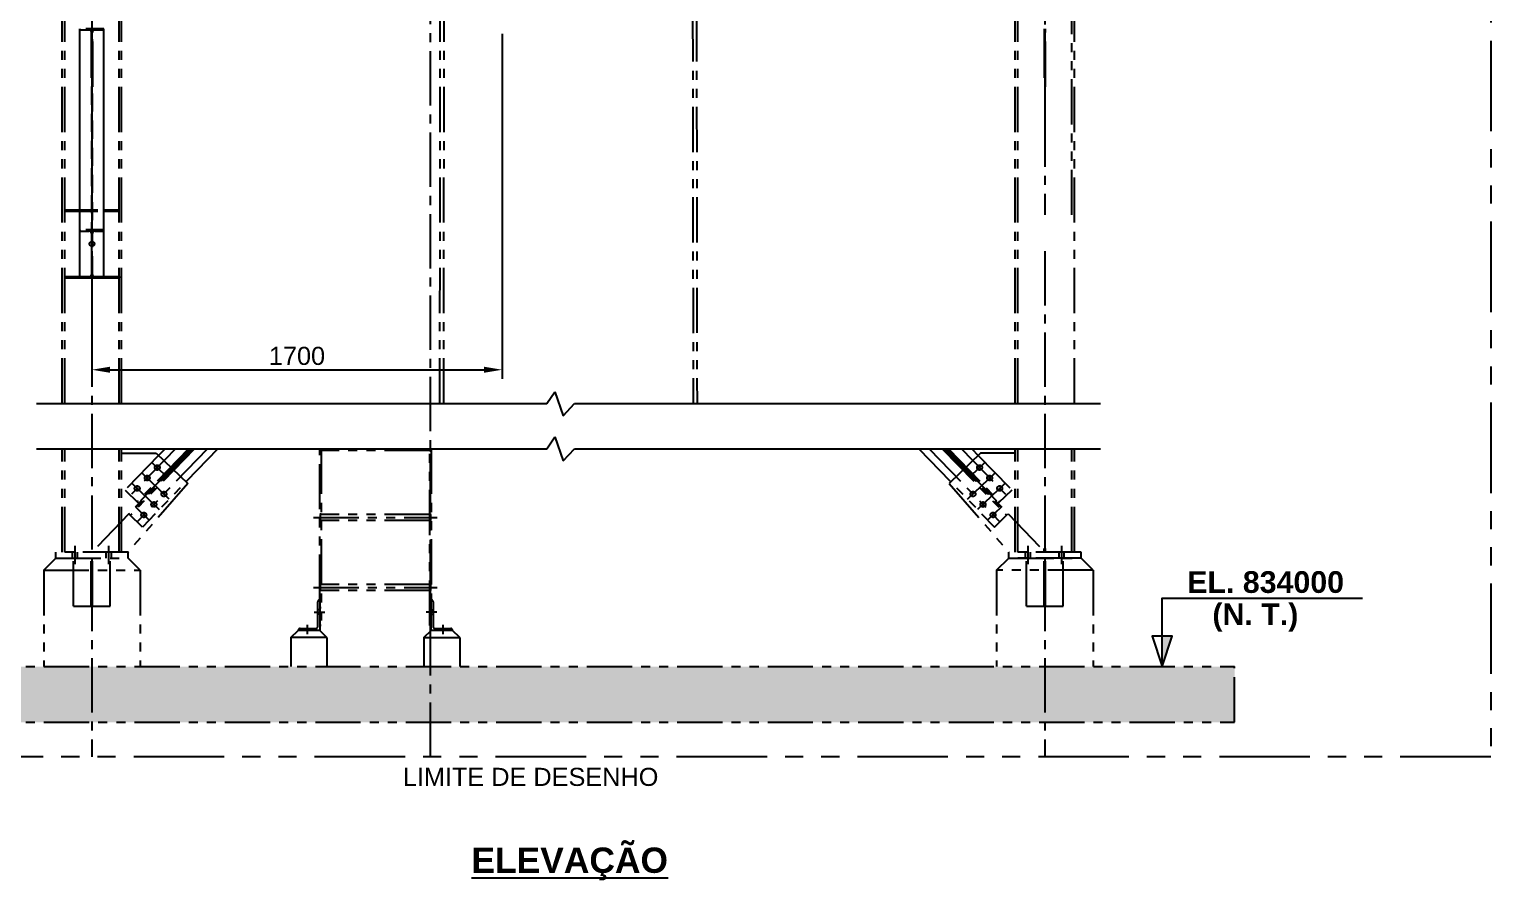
# Model space of a CAD drawing. Header units: millimetres. Extents: x -16232 to 52632, y -3739 to 20678.
# Drawn here: x 3586 to 9644, y 7622 to 11169 of the extents above; entities that cross this region are included whole.
import ezdxf
from ezdxf.enums import TextEntityAlignment as Align

# ---------------------------------------------------------------- set-up
doc = ezdxf.new("R2010")
doc.units = ezdxf.units.MM
doc.header["$LTSCALE"] = 300
doc.header["$MEASUREMENT"] = 0
for name, pattern in [('CENTER', [2, 1.25, -0.25, 0.25, -0.25]), ('CENTER2', [1.125, 0.75, -0.125, 0.125, -0.125]), ('HIDDEN', [0.375, 0.25, -0.125]), ('PHANTOM2', [1.25, 0.625, -0.125, 0.125, -0.125, 0.125, -0.125])]:
    doc.linetypes.add(name, pattern=pattern)
for name, color, linetype in [('EM-PJ-CENTRO', 10, 'CENTER2'), ('EM-PJ-CONTORNO', 3, 'Continuous'), ('EM-PJ-COTA', 7, 'Continuous'), ('EM-PJ-FANTASMA', 8, 'PHANTOM2'), ('EM-PJ-FINA', 1, 'Continuous'), ('EM-PJ-TEXTO', 7, 'Continuous'), ('EM-PJ-TRACEJADA', 1, 'HIDDEN'), ('MARCAS REVISÃO', 6, 'CENTER')]:
    doc.layers.add(name, color=color, linetype=linetype)
doc.styles.add('PADRAO ANGLO', font='arial.ttf')
doc.styles.add('PADRAO ANGLO NEG', font='arialbd.ttf')
doc.dimstyles.new('COTAS-ANGLO-PADRÃO', dxfattribs={"dimscale": 30, "dimtxt": 2.5, "dimasz": 2.5, "dimexe": 1.25, "dimexo": 0.625, "dimtad": 1, "dimtxsty": 'PADRAO ANGLO', "dimcen": 2.5, "dimclrd": 256, "dimclre": 256, "dimclrt": 256, "dimadec": 0, "dimazin": 0, "dimtfac": 1, "dimtmove": 0, "dimatfit": 0, "dimfxl": 1, "dimarcsym": 0})

# ---------------------------------------------------------------- blocks, each defined once
blk = doc.blocks.new('*D28')
at = {"layer": 'Defpoints', "color": 0, "transparency": 16777216}
for p in [(3733.7, 13812.5), (2773.6, 8527), (2897.1, 8527)]:
    blk.add_point(p, dxfattribs=at)
at = {"layer": 'EM-PJ-COTA', "lineweight": -2, "transparency": 16777216}
for p, q in [((3714.9, 13812.5), (2736.1, 13812.5)), ((2773.6, 13737.5), (2773.6, 11299.7)), ((2773.6, 11299.7), (2829.9, 11262.2)), ((2829.9, 11262.2), (2717.4, 11224.7)), ((2717.4, 11224.7), (2773.6, 11187.2)), ((2773.6, 11187.2), (2773.6, 8602)), ((2878.4, 8527), (2736.1, 8527))]:
    blk.add_line(p, q, dxfattribs=at)
at = {"layer": 'EM-PJ-COTA', "transparency": 16777216}
for points in [[(2761.1, 13737.5), (2786.1, 13737.5), (2773.6, 13812.5)], [(2761.1, 8602), (2786.1, 8602), (2773.6, 8527)]]:
    blk.add_solid(points, dxfattribs=at)
at = {"layer": 'EM-PJ-COTA', "transparency": 16777216, "insert": (2716.6, 11010.1), "char_height": 75, "attachment_point": 5, "rotation": 90, "style": 'PADRAO ANGLO'}
blk.add_mtext('19114', dxfattribs=at)
blk = doc.blocks.new('A$Ca18948df')
at = {"layer": 'EM-PJ-CENTRO'}
blk.add_line((-50, 1036.2), (-50, -2.6), dxfattribs=at)
at = {"layer": 'EM-PJ-CONTORNO'}
for p, q in [((-100, 5.2), (-100, 1033.5)), ((0, 5.2), (0, 1033.5))]:
    blk.add_line(p, q, dxfattribs=at)
at = {"layer": 'EM-PJ-TRACEJADA'}
for points in [[(-100, 1033.5), (-100, 1028.3), (-62, 1028.3, -0.414214), (-52.2, 1018.5), (-52.2, 15, -0.414214), (-62, 5.2), (-100, 5.2), (-100, 0), (0, 0), (0, 5.2), (-38, 5.2, -0.414214), (-47.8, 15), (-47.8, 1018.5, -0.414214), (-38, 1028.3), (0, 1028.3), (0, 1033.5)], [(-100, 200), (-100, 194.8), (-62, 194.8, -0.414214), (-52.2, 185), (-52.2, 15, -0.414214), (-62, 5.2), (-100, 5.2), (-100, 0), (0, 0), (0, 5.2), (-38, 5.2, -0.414214), (-47.8, 15), (-47.8, 185, -0.414214), (-38, 194.8), (0, 194.8), (0, 200)]]:
    blk.add_lwpolyline(points, format="xyb", close=True, dxfattribs=at)
blk = doc.blocks.new('*D105')
at = {"layer": 'Defpoints', "color": 0, "transparency": 16777216}
for p in [(5545.9, 11169.4), (3845.9, 10135.4), (5545.9, 9757.6)]:
    blk.add_point(p, dxfattribs=at)
at = {"layer": 'EM-PJ-CONTORNO', "lineweight": -2, "transparency": 16777216}
for p, q in [((5545.9, 11150.6), (5545.9, 9720.1)), ((3845.9, 10116.7), (3845.9, 9720.1)), ((3920.9, 9757.6), (5470.9, 9757.6))]:
    blk.add_line(p, q, dxfattribs=at)
at = {"layer": 'EM-PJ-CONTORNO', "transparency": 16777216}
for points in [[(3920.9, 9770.1), (3920.9, 9745.1), (3845.9, 9757.6)], [(5470.9, 9770.1), (5470.9, 9745.1), (5545.9, 9757.6)]]:
    blk.add_solid(points, dxfattribs=at)
at = {"layer": 'EM-PJ-CONTORNO', "transparency": 16777216, "insert": (4695.9, 9814.6), "char_height": 75, "attachment_point": 5, "style": 'PADRAO ANGLO'}
blk.add_mtext('1700', dxfattribs=at)

msp = doc.modelspace()

# ---------------------------------------------------------------- hatches: boundary and pattern name
at = {"layer": 'EM-PJ-FANTASMA'}
h = msp.add_hatch(dxfattribs=at)
h.set_pattern_fill('AR-CONC', color=256, scale=25)
h.set_pattern_definition([(50, (995.09, 3541.49), (179.315, -15.688), [18.75, -206.25]), (355, (995.09, 3541.5), (-34.688, 188.048), [15, -165]), (100.4514, (1010.03, 3540.18), (144.6272, 172.36), [15.935, -175.2855]), (46.1842, (995.09, 3591.5), (266.8103, -41.38), [28.125, -309.375]), (96.6356, (1017.32, 3588.04), (233.6655, 243.53), [23.9026, -262.9284]), (351.184, (995.09, 3591.5), (233.6655, 243.53), [22.5, -247.5]), (21, (1020.09, 3578.99), (149.2268, -100.6547), [18.75, -206.25]), (326, (1020.09, 3579), (60.829, 181.2875), [15, -165]), (71.4514, (1032.52, 3570.6), (210.0556, 80.6328), [15.935, -175.2855]), (37.5, (995.086, 3541.49), (3.03996, 83.22346), [0, -163, 0, -167.5, 0, -165.625]), (7.5, (995.09, 3541.49), (65.7674, 98.6029), [0, -95.5, 0, -159.25, 0, -63.125]), (327.5, (939.336, 3541.49), (133.4556, -5.6387), [0, -62.5, 0, -195, 0, -258.75]), (317.5, (914.34, 3541.49), (145.7965, 25.0262), [0, -81.25, 0, -129.5, 0, -183.75])])
h.paths.add_polyline_path([(8582.024, 8295.899), (8582.024, 8526.95), (2897.134, 8526.95), (2897.134, 8295.899)])
h.paths.add_polyline_path([(5453.558, 7622.447), (6199.01, 7622.447), (6199.01, 7821.291), (5453.558, 7821.291)], flags=9)

# ---------------------------------------------------------------- linework, layer by layer
at = {"layer": 'EM-PJ-CENTRO'}
for p, q in [((3845.96, 16899.357), (3845.96, 10399.304)), ((7795.96, 16899.357), (7795.96, 10399.304)), ((5249.93, 8153.064, -1687803.271), (5249.93, 15641.414, -1687803.271)), ((3845.96, 11274.51), (3845.96, 10279.424)), ((3845.96, 10249.304), (3845.96, 8153.064)), ((7795.96, 10249.304), (7795.96, 8153.064))]:
    msp.add_line(p, q, dxfattribs=at)
msp.add_circle((3845.96, 10279.424), 10, dxfattribs=at)
at = {"layer": 'EM-PJ-CONTORNO'}
for p, q in [((3733.66, 10420.845), (3795.929, 10420.845)), ((3733.66, 10414.495), (3733.66, 10420.845)), ((3895.929, 10420.845), (3958.26, 10420.845)), ((3958.26, 10414.495), (3958.26, 10420.845)), ((3733.66, 10414.495), (3795.929, 10414.495)), ((3895.929, 10414.495), (3958.26, 10414.495)), ((3733.66, 10144.352), (3958.26, 10144.352)), ((3733.66, 10138.002), (3733.66, 10144.352)), ((3733.66, 10138.002), (3958.26, 10138.002)), ((3958.26, 10144.352), (3958.26, 10138.002))]:
    msp.add_line(p, q, dxfattribs=at)
at = {"layer": 'EM-PJ-COTA'}
msp.add_lwpolyline([(8282.039, 8526.95), (8324.039, 8652.95), (8240.039, 8652.95), (8282.039, 8526.95), (8282.039, 8810.45), (9111.942, 8810.45)], dxfattribs=at)
msp.add_solid([(8282.039, 8526.95), (8324.039, 8652.95), (8282.039, 8652.95)], dxfattribs=at)
at = {"layer": 'EM-PJ-FANTASMA'}
for p, q in [((6330.504, 14972.466), (6338.017, 9617.572)), ((6346.504, 14972.489), (6354.017, 9617.572)), ((7795.96, 14751.405), (7795.96, 10819.121)), ((5287.881, 9617.572), (5294.959, 14699.77)), ((5303.881, 9617.572), (5310.959, 14699.748)), ((3845.96, 14138.378), (3845.96, 10819.121)), ((3722.96, 9617.572), (3722.96, 12904.01)), ((3733.66, 9617.572), (3733.66, 12904.01)), ((3958.26, 9617.572), (3958.26, 12904.01)), ((3968.96, 9617.572), (3968.96, 12904.01)), ((7672.96, 9617.572), (7672.96, 12904.01)), ((7683.66, 9617.572), (7683.66, 12904.01)), ((7908.26, 10399.304), (7908.26, 12904.01)), ((7918.96, 9617.572), (7918.96, 12904.01)), ((3842.96, 11170.51), (3842.96, 11155.51)), ((3848.96, 11155.51), (3842.96, 11155.51)), ((3842.96, 11155.51), (3842.96, 10930.51)), ((3848.96, 11155.51), (3848.96, 11170.51)), ((3848.96, 10930.51), (3848.96, 11155.51)), ((7792.96, 11170.51), (7792.96, 11155.51)), ((7798.96, 11155.51), (7792.96, 11155.51)), ((7792.96, 11155.51), (7792.96, 10930.51)), ((7798.96, 11155.51), (7798.96, 11170.51)), ((7798.96, 10930.51), (7798.96, 11155.51)), ((3848.96, 11111.498), (3842.96, 11111.498)), ((3848.96, 11090.498), (3842.96, 11090.498)), ((7798.96, 11111.498), (7792.96, 11111.498)), ((7798.96, 11090.498), (7792.96, 11090.498)), ((3848.96, 11080.824), (3842.96, 11080.824)), ((3848.96, 11071.138), (3842.96, 11071.138)), ((3848.96, 11059.824), (3842.96, 11059.824)), ((3848.96, 11055.51), (3842.96, 11055.51)), ((3848.96, 11050.138), (3842.96, 11050.138)), ((3848.96, 11040.464), (3842.96, 11040.464)), ((7798.96, 11080.824), (7792.96, 11080.824)), ((7798.96, 11071.138), (7792.96, 11071.138)), ((7798.96, 11059.824), (7792.96, 11059.824)), ((7798.96, 11055.51), (7792.96, 11055.51)), ((7798.96, 11050.138), (7792.96, 11050.138)), ((7798.96, 11040.464), (7792.96, 11040.464)), ((3848.96, 11019.464), (3842.96, 11019.464)), ((7798.96, 11019.464), (7792.96, 11019.464)), ((3848.96, 10930.51), (3842.96, 10930.51)), ((7798.96, 10930.51), (7792.96, 10930.51)), ((3722.96, 9001.95), (3722.96, 9430.304)), ((3733.66, 9001.95), (3733.66, 9430.304)), ((4258.642, 9430.304), (3845.96, 9001.95)), ((3958.26, 9001.95), (3958.26, 9430.304)), ((3968.96, 9001.95), (3968.96, 9430.304)), ((3968.96, 9411.95), (4112.222, 9411.95)), ((4122.096, 9402.437), (3983.334, 9258.405)), ((4262.808, 9430.304), (4000.758, 9158.303)), ((4271.139, 9430.304), (4005.079, 9154.141)), ((4191.99, 9430.304), (4005.659, 9236.897)), ((4325.294, 9430.304), (4033.166, 9127.082)), ((4246.145, 9430.304), (4033.745, 9209.839)), ((4368.34, 9430.304), (4055.49, 9105.574)), ((4112.222, 9411.95), (4243.083, 9285.877)), ((4148.944, 9430.304), (4122.096, 9402.437)), ((4254.476, 9430.304), (4176.828, 9349.707)), ((4789.96, 8803.95), (4789.96, 9430.304)), ((4795.96, 9421.95), (4789.96, 9421.95)), ((4792.96, 9422.95), (4792.96, 9430.304)), ((4795.96, 9422.95), (4792.96, 9422.95)), ((4795.96, 9430.304), (4795.96, 8696.95)), ((5245.96, 9422.95), (4795.96, 9422.95)), ((5245.96, 8696.95), (5245.96, 9430.304)), ((5248.96, 9422.95), (5245.96, 9422.95)), ((5245.96, 9421.95), (5251.96, 9421.95)), ((5248.96, 9430.304), (5248.96, 9422.95)), ((5251.96, 9430.304), (5251.96, 8803.95)), ((7273.579, 9430.304), (7586.429, 9105.574)), ((7316.625, 9430.304), (7608.754, 9127.082)), ((7370.78, 9430.304), (7636.84, 9154.141)), ((7379.112, 9430.304), (7641.161, 9158.303)), ((7383.277, 9430.304), (7795.96, 9001.95)), ((7387.443, 9430.304), (7465.091, 9349.707)), ((7395.775, 9430.304), (7608.174, 9209.839)), ((7529.698, 9411.95), (7398.837, 9285.877)), ((7449.929, 9430.304), (7636.26, 9236.897)), ((7492.976, 9430.304), (7519.823, 9402.437)), ((7519.823, 9402.437), (7658.585, 9258.405)), ((7672.96, 9411.95), (7529.698, 9411.95)), ((7672.96, 9001.95), (7672.96, 9430.304)), ((7683.66, 9001.95), (7683.66, 9430.304)), ((7908.26, 9001.95), (7908.26, 9430.304)), ((7918.96, 9001.95), (7918.96, 9430.304)), ((4176.828, 9349.707), (4038.066, 9205.676)), ((4166.5, 9220.799), (4052.715, 9330.421)), ((4151.236, 9318.82), (4094.344, 9373.631)), ((7465.091, 9349.707), (7603.853, 9205.676)), ((7475.419, 9220.799), (7589.204, 9330.421)), ((7490.683, 9318.82), (7547.576, 9373.631)), ((4243.083, 9285.877), (3995.96, 9001.95)), ((4011.087, 9287.212), (4124.872, 9177.59)), ((7398.837, 9285.877), (7645.96, 9001.95)), ((7630.833, 9287.212), (7517.048, 9177.59)), ((3983.334, 9258.405), (4038.066, 9205.676)), ((7658.585, 9258.405), (7603.853, 9205.676)), ((4055.49, 9105.574), (4000.758, 9158.303)), ((4026.35, 9189.191), (4083.243, 9134.38)), ((4795.96, 9158.95), (4789.96, 9158.95)), ((4795.96, 9157.95), (4792.96, 9157.95)), ((4792.96, 9145.45), (4792.96, 9157.95)), ((5245.96, 9157.95), (4795.96, 9157.95)), ((5245.96, 9158.95), (5251.96, 9158.95)), ((5248.96, 9157.95), (5245.96, 9157.95)), ((5248.96, 9157.95), (5248.96, 9145.45)), ((7615.569, 9189.191), (7558.677, 9134.38)), ((7586.429, 9105.574), (7641.161, 9158.303)), ((4764.96, 9145.45), (5276.96, 9145.45)), ((4795.96, 9131.95), (4789.96, 9131.95)), ((4792.96, 9132.95), (4792.96, 9145.45)), ((4795.96, 9132.95), (4792.96, 9132.95)), ((5245.96, 9132.95), (4795.96, 9132.95)), ((5248.96, 9132.95), (5245.96, 9132.95)), ((5245.96, 9131.95), (5251.96, 9131.95)), ((5248.96, 9145.45), (5248.96, 9132.95)), ((3775.96, 8951.95), (3775.96, 9026.95)), ((3915.96, 8951.95), (3915.96, 9026.95)), ((7725.96, 8951.95), (7725.96, 9026.95)), ((7865.96, 8951.95), (7865.96, 9026.95)), ((3645.96, 8926.95), (3695.96, 8976.95)), ((3695.96, 8976.95), (3695.96, 9001.95)), ((3995.96, 9001.95), (3695.96, 9001.95)), ((3695.96, 8976.95), (3995.96, 8976.95)), ((3695.96, 8976.95), (3995.96, 8976.95)), ((3765.46, 8976.95), (3765.46, 9001.95)), ((3769.96, 8776.95), (3769.96, 8976.95)), ((3786.46, 8976.95), (3786.46, 9001.95)), ((3843.06, 8776.95), (3843.06, 8976.95)), ((3848.86, 8776.95), (3848.86, 8976.95)), ((3905.46, 8976.95), (3905.46, 9001.95)), ((3921.96, 8776.95), (3921.96, 8976.95)), ((3926.46, 8976.95), (3926.46, 9001.95)), ((3995.96, 8976.95), (3995.96, 9001.95)), ((4045.96, 8926.95), (3995.96, 8976.95)), ((7595.96, 8926.95), (7645.96, 8976.95)), ((7945.96, 9001.95), (7645.96, 9001.95)), ((7645.96, 8976.95), (7645.96, 9001.95)), ((7645.96, 8976.95), (7945.96, 8976.95)), ((7945.96, 8976.95), (7645.96, 8976.95)), ((7715.46, 8976.95), (7715.46, 9001.95)), ((7719.96, 8776.95), (7719.96, 8976.95)), ((7736.46, 8976.95), (7736.46, 9001.95)), ((7792.96, 9016.95), (7798.96, 9016.95)), ((7792.96, 9001.95), (7792.96, 9016.95)), ((7793.06, 8776.95), (7793.06, 8976.95)), ((7798.86, 8776.95), (7798.86, 8976.95)), ((7798.96, 9001.95), (7798.96, 9016.95)), ((7855.46, 8976.95), (7855.46, 9001.95)), ((7871.96, 8776.95), (7871.96, 8976.95)), ((7876.46, 8976.95), (7876.46, 9001.95)), ((7945.96, 8976.95), (7945.96, 9001.95)), ((7995.96, 8926.95), (7945.96, 8976.95)), ((3645.96, 8926.95), (4045.96, 8926.95)), ((3645.96, 8926.95), (3645.96, 8526.95)), ((4045.96, 8926.95), (4045.96, 8526.95)), ((7595.96, 8926.95), (7595.96, 8526.95)), ((7995.96, 8926.95), (7595.96, 8926.95)), ((7995.96, 8926.95), (7995.96, 8526.95)), ((4764.96, 8855.45), (5276.96, 8855.45)), ((4795.96, 8868.95), (4789.96, 8868.95)), ((4795.96, 8867.95), (4792.96, 8867.95)), ((4792.96, 8855.45), (4792.96, 8867.95)), ((4792.96, 8842.95), (4792.96, 8855.45)), ((5245.96, 8867.95), (4795.96, 8867.95)), ((5245.96, 8868.95), (5251.96, 8868.95)), ((5248.96, 8867.95), (5245.96, 8867.95)), ((5248.96, 8867.95), (5248.96, 8855.45)), ((5248.96, 8855.45), (5248.96, 8842.95)), ((4781.96, 8692.95), (4781.96, 8795.95)), ((4795.96, 8841.95), (4789.96, 8841.95)), ((4789.96, 8803.95), (4789.96, 8676.95)), ((4795.96, 8842.95), (4792.96, 8842.95)), ((5245.96, 8842.95), (4795.96, 8842.95)), ((5248.96, 8842.95), (5245.96, 8842.95)), ((5245.96, 8841.95), (5251.96, 8841.95)), ((5251.96, 8676.95), (5251.96, 8803.95)), ((5259.96, 8795.95), (5259.96, 8692.95)), ((3769.96, 8776.95), (3921.96, 8776.95)), ((4766.96, 8752.95), (4810.96, 8752.95)), ((4789.96, 8761.95), (4781.96, 8761.95)), ((4789.96, 8743.95), (4781.96, 8743.95)), ((4789.96, 8771.95), (4795.96, 8771.95)), ((4789.96, 8733.95), (4795.96, 8733.95)), ((5274.96, 8752.95), (5230.96, 8752.95)), ((5251.96, 8771.95), (5245.96, 8771.95)), ((5251.96, 8733.95), (5245.96, 8733.95)), ((5251.96, 8761.95), (5259.96, 8761.95)), ((5251.96, 8743.95), (5259.96, 8743.95)), ((7719.96, 8776.95), (7871.96, 8776.95)), ((4670.96, 8646.95), (4700.96, 8676.95)), ((4789.96, 8676.95), (4700.96, 8676.95)), ((4708.96, 8684.95), (4773.96, 8684.95)), ((4730.96, 8676.95), (4730.96, 8684.95)), ((4739.96, 8661.95), (4739.96, 8699.95)), ((4748.96, 8676.95), (4748.96, 8684.95)), ((4795.96, 8696.95), (4789.96, 8696.95)), ((4819.96, 8646.95), (4789.96, 8676.95)), ((5221.96, 8646.95), (5251.96, 8676.95)), ((5251.96, 8696.95), (5245.96, 8696.95)), ((5340.96, 8676.95), (5251.96, 8676.95)), ((5267.96, 8684.95), (5332.96, 8684.95)), ((5292.96, 8676.95), (5292.96, 8684.95)), ((5301.96, 8661.95), (5301.96, 8699.95)), ((5310.96, 8676.95), (5310.96, 8684.95)), ((5370.96, 8646.95), (5340.96, 8676.95)), ((4670.96, 8646.95), (4670.96, 8526.95)), ((4819.96, 8646.95), (4670.96, 8646.95)), ((4819.96, 8646.95), (4819.96, 8526.95)), ((5221.96, 8646.95), (5370.96, 8646.95)), ((5221.96, 8646.95), (5221.96, 8526.95)), ((5370.96, 8646.95), (5370.96, 8526.95)), ((2897.134, 8526.95), (8582.024, 8526.95)), ((8582.024, 8295.899), (8582.024, 8526.95)), ((2897.134, 8295.899), (8582.024, 8295.899))]:
    msp.add_line(p, q, dxfattribs=at)
for centre in [(4116.669, 9352.122), (4116.669, 9352.122), (7525.251, 9352.122), (7525.251, 9352.122), (4033.411, 9265.704), (4033.411, 9265.704), (4075.04, 9308.913), (4075.04, 9308.913), (7566.879, 9308.913), (7566.879, 9308.913), (7608.508, 9265.704), (7608.508, 9265.704), (4102.547, 9199.098), (4102.547, 9199.098), (4144.175, 9242.307), (4144.175, 9242.307), (7497.744, 9242.307), (7497.744, 9242.307), (7539.373, 9199.098), (7539.373, 9199.098), (4060.918, 9155.888), (4060.918, 9155.888), (7581.001, 9155.888), (7581.001, 9155.888)]:
    msp.add_circle(centre, 10.5, dxfattribs=at)
for centre, start, end in [((4789.96, 8795.95), 90, 180), ((5251.96, 8795.95), 0, 90), ((4708.96, 8676.95), 90, 180), ((4773.96, 8692.95), 270, 0), ((5267.96, 8692.95), 180, 270), ((5332.96, 8676.95), 0, 90)]:
    msp.add_arc(centre, 8, start, end, dxfattribs=at)
at = {"layer": 'EM-PJ-FINA'}
for p, q in [((5731.053, 9617.572), (5764.236, 9666.212)), ((5764.236, 9666.212), (5799.725, 9566.626)), ((3616.171, 9617.572), (5731.053, 9617.572)), ((5799.725, 9566.626), (5846.748, 9617.572)), ((5846.748, 9617.572), (8026.582, 9617.572)), ((5731.053, 9430.304), (5764.236, 9478.944)), ((5764.236, 9478.944), (5799.725, 9379.358)), ((3616.171, 9430.304), (5731.053, 9430.304)), ((5799.725, 9379.358), (5846.748, 9430.304)), ((5846.748, 9430.304), (8026.582, 9430.304))]:
    msp.add_line(p, q, dxfattribs=at)
at = {"layer": 'EM-PJ-TRACEJADA'}
for p, q in [((3795.929, 10420.845), (3895.929, 10420.845)), ((3795.929, 10414.495), (3895.929, 10414.495))]:
    msp.add_line(p, q, dxfattribs=at)
at = {"layer": 'MARCAS REVISÃO', "color": 6, "linetype": 'PHANTOM2', "ltscale": 2}
msp.add_lwpolyline([(9644.067, 8153.064), (1760.079, 8153.064), (1760.079, 15621.581), (9644.067, 15621.581)], close=True, dxfattribs=at)

# ---------------------------------------------------------------- block references
at = {"layer": 'EM-PJ-CONTORNO'}
msp.add_blockref('A$Ca18948df', (3895.929, 10138.002), dxfattribs=at)

# ---------------------------------------------------------------- texts
at = {"layer": 'EM-PJ-TEXTO', "style": 'PADRAO ANGLO NEG'}
for s, p in [('EL. 834000', (8385.853, 8877.545)), ('(N. T.)', (8490.333, 8743.886))]:
    msp.add_text(s, height=90, dxfattribs=at).set_placement(p, align=Align.MIDDLE_LEFT)
at = {"layer": 'EM-PJ-TEXTO'}
for s, height, style, p in [('LIMITE DE DESENHO', 75, 'PADRAO ANGLO', (5664.178, 8069.781)), ('%%UELEVAÇÃO', 105, 'PADRAO ANGLO NEG', (5826.284, 7724.346))]:
    msp.add_text(s, height=height, dxfattribs=dict(at, style=style)).set_placement(p, align=Align.MIDDLE_CENTER)

# ---------------------------------------------------------------- dimensions: what is measured, and where the dimension line sits
at = {"layer": 'EM-PJ-CONTORNO'}
dim = msp.add_linear_dim(base=(5545.93, 9757.572), p1=(3845.929, 10135.42), p2=(5545.93, 11169.361), dimstyle='COTAS-ANGLO-PADRÃO', dxfattribs=at)
dim.commit()
dim.dimension.update_dxf_attribs({"geometry": '*D105', "text_midpoint": (4695.93, 9814.615)})
at = {"layer": 'EM-PJ-COTA'}
dim = msp.add_linear_dim(base=(2773.605, 8526.95), p1=(3733.66, 13812.51), p2=(2897.134, 8526.95), angle=90, text='19114', dimstyle='COTAS-ANGLO-PADRÃO', override={"dimscale": 30, "dimdec": 0}, dxfattribs=at)
dim.commit()
dim.dimension.update_dxf_attribs({"geometry": '*D28', "text_midpoint": (2773.605, 11010.106), "dimtype": 160})

doc.saveas('drawing.dxf')
